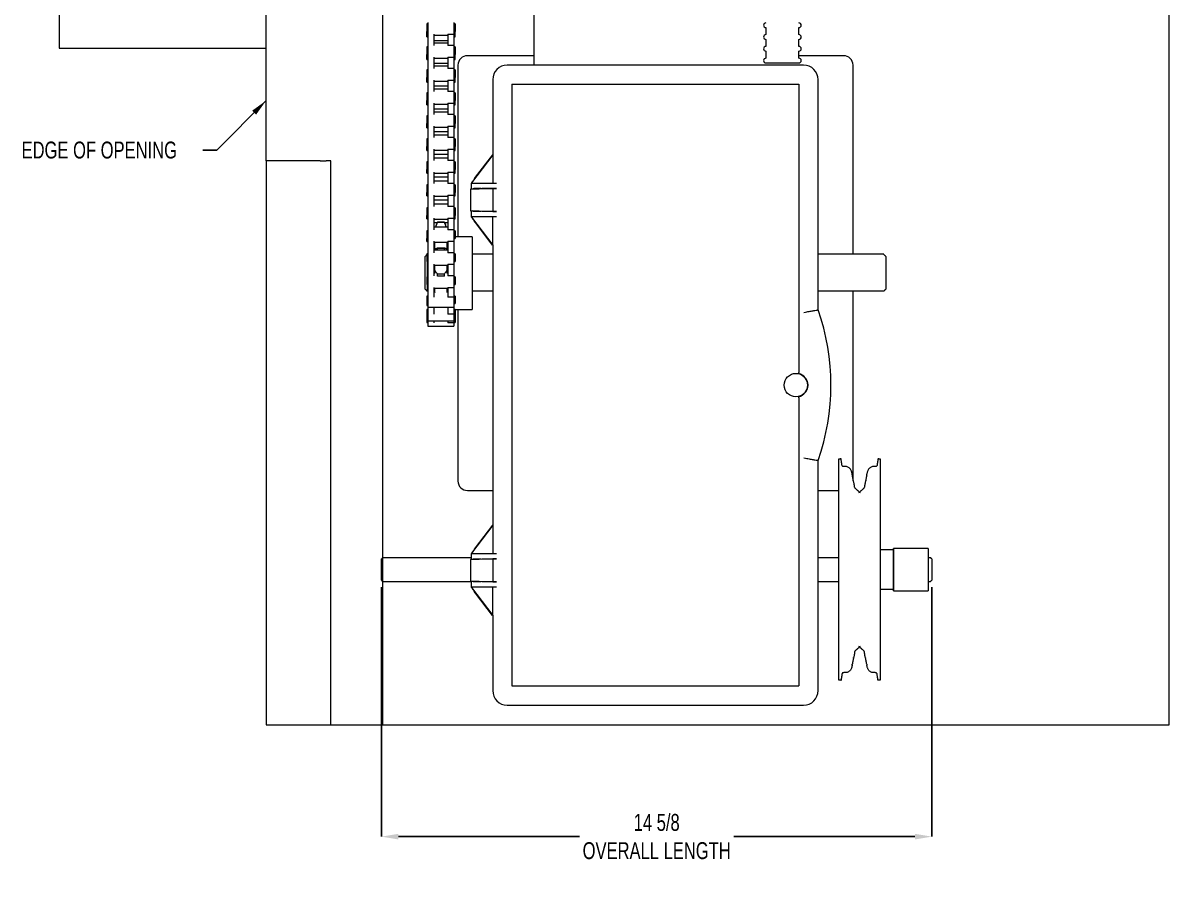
# Model space of a CAD drawing. Header units: inches. Extents: x 1.7 to 25.2, y 6.3 to 18.4.
# Drawn here: x 1.65 to 11.81, y 6.28 to 13.96 of the extents above; entities that cross this region are included whole.
import ezdxf

# ---------------------------------------------------------------- set-up
doc = ezdxf.new("R2010")
doc.units = ezdxf.units.IN
doc.header["$MEASUREMENT"] = 0
doc.header["$PDSIZE"] = -1
doc.layers.add('DIM', color=1, linetype='Continuous')
doc.styles.add('SLDTEXTSTYLE0', font='ARIAL.TTF', dxfattribs={"width": 0.7})
doc.styles.get("Standard").update_dxf_attribs({"font": 'ARIAL.TTF'})
doc.dimstyles.new('SLDDIMSTYLE0', dxfattribs={"dimtxt": 0.15, "dimasz": 0.15, "dimexe": 0, "dimexo": 0.0625, "dimgap": 0.0375, "dimtad": 0, "dimtih": 1, "dimtoh": 1, "dimdec": 0, "dimlfac": 3, "dimrnd": 1e-09, "dimzin": 12, "dimdsep": 46, "dimtxsty": 'SLDTEXTSTYLE0', "dimsah": 1, "dimcen": 0.09, "dimadec": 0, "dimazin": 0, "dimtfac": 1, "dimtdec": 0, "dimtofl": 0, "dimtmove": 0, "dimatfit": 3, "dimfxl": 0, "dimtolj": 1, "dimtzin": 12, "dimarcsym": 0})
doc.dimstyles.new('SLDDIMSTYLE1', dxfattribs={"dimtxt": 0.15, "dimasz": 0.15, "dimexe": 0, "dimexo": 0.0625, "dimgap": 0.0375, "dimtad": 0, "dimtih": 1, "dimtoh": 1, "dimdec": 0, "dimrnd": 1e-09, "dimzin": 0, "dimdsep": 46, "dimtxsty": 'Standard', "dimsah": 1, "dimcen": 0.09, "dimadec": 0, "dimazin": 0, "dimtfac": 1, "dimtdec": 0, "dimtofl": 0, "dimtmove": 0, "dimatfit": 3, "dimfxl": 0, "dimtolj": 1, "dimtzin": 0, "dimarcsym": 0})

# ---------------------------------------------------------------- blocks, each defined once
blk = doc.blocks.new('*D31')
at = {"color": 0, "linetype": 'ByBlock', "lineweight": -2}
for p, q in [((4.831, 8.962), (4.831, 6.751)), ((9.706, 8.962), (9.706, 6.751)), ((4.981, 6.751), (6.584, 6.751)), ((9.556, 6.751), (7.953, 6.751))]:
    blk.add_line(p, q, dxfattribs=at)
at = {"color": 0, "linetype": 'ByBlock'}
for points in [[(4.831, 6.751), (4.981, 6.726), (4.981, 6.776)], [(9.706, 6.751), (9.556, 6.726), (9.556, 6.776)]]:
    blk.add_solid(points, dxfattribs=at)
at = {"layer": 'DEFPOINTS', "color": 0, "linetype": 'ByBlock'}
for p in [(4.831, 9.024), (9.706, 9.024)]:
    blk.add_point(p, dxfattribs=at)
at = {"color": 0, "linetype": 'ByBlock', "insert": (7.269, 6.751), "char_height": 0.15, "attachment_point": 5, "style": 'SLDTEXTSTYLE0'}
blk.add_mtext('14 5/8\\POVERALL LENGTH', dxfattribs=at)

msp = doc.modelspace()

# ---------------------------------------------------------------- linework, layer by layer
at = {"color": 7, "linetype": 'Continuous', "lineweight": 15}
for p, q in [((1.975039, 18.408258), (1.975039, 13.741592)), ((11.808373, 7.741591), (11.808373, 18.408258)), ((4.841706, 9.222258), (4.841706, 15.783258)), ((3.808373, 12.741592), (3.808373, 15.282252)), ((5.232355, 13.956061), (5.232355, 13.889394)), ((5.241521, 13.967392), (5.241521, 13.864663)), ((5.473188, 13.967392), (5.473188, 13.864663)), ((5.482355, 13.956061), (5.482355, 13.889394)), ((5.232355, 13.87675), (5.232355, 13.889394)), ((5.232355, 13.842465), (5.232355, 13.87675)), ((5.241521, 13.864663), (5.241521, 13.763415)), ((5.294855, 13.864663), (5.294855, 13.763415)), ((5.419855, 13.864663), (5.473188, 13.864663)), ((5.419855, 13.864663), (5.419855, 13.763415)), ((5.473188, 13.864663), (5.473188, 13.763415)), ((5.482355, 13.87675), (5.482355, 13.889394)), ((5.482355, 13.842465), (5.482355, 13.87675)), ((1.975039, 13.741592), (3.808373, 13.741592)), ((5.232355, 13.752084), (5.232355, 13.685417)), ((5.241521, 13.763415), (5.241521, 13.660686)), ((5.473188, 13.763415), (5.419855, 13.763415)), ((5.473188, 13.763415), (5.473188, 13.660686)), ((5.482355, 13.752084), (5.482355, 13.685417)), ((5.232355, 13.675001), (5.232355, 13.685417)), ((5.232355, 13.640716), (5.232355, 13.675001)), ((5.241521, 13.660686), (5.241521, 13.559438)), ((5.294855, 13.660686), (5.294855, 13.559438)), ((5.419855, 13.660686), (5.473188, 13.660686)), ((5.419855, 13.660686), (5.419855, 13.559438)), ((5.473188, 13.660686), (5.473188, 13.559438)), ((5.482355, 13.675001), (5.482355, 13.685417)), ((5.482355, 13.640716), (5.482355, 13.675001)), ((6.179855, 13.673675), (5.591521, 13.673675)), ((8.236766, 13.610297), (8.528432, 13.610297)), ((8.924855, 13.673675), (8.528432, 13.673675)), ((5.232355, 13.548107), (5.232355, 13.48144)), ((5.241521, 13.559438), (5.241521, 13.456709)), ((5.473188, 13.559438), (5.419855, 13.559438)), ((5.473188, 13.559438), (5.473188, 13.456709)), ((5.482355, 13.548107), (5.482355, 13.48144)), ((5.508188, 13.590342), (5.508188, 12.069508)), ((8.570102, 13.590461), (5.945102, 13.590461)), ((9.008188, 11.913258), (9.008188, 13.590342)), ((5.232355, 13.473252), (5.232355, 13.48144)), ((5.232355, 13.438967), (5.232355, 13.473252)), ((5.241521, 13.456709), (5.241521, 13.355461)), ((5.294855, 13.456709), (5.294855, 13.355461)), ((5.419855, 13.456709), (5.473188, 13.456709)), ((5.419855, 13.456709), (5.419855, 13.355461)), ((5.473188, 13.456709), (5.473188, 13.355461)), ((5.482355, 13.473252), (5.482355, 13.48144)), ((5.482355, 13.438967), (5.482355, 13.473252)), ((5.816466, 13.461825), (5.816466, 12.793917)), ((5.986769, 13.420158), (5.986769, 8.086825)), ((5.986769, 13.420158), (8.528435, 13.420158)), ((8.528435, 13.420158), (8.528435, 10.865908)), ((8.698738, 11.420782), (8.698738, 13.461825)), ((5.232355, 13.34413), (5.232355, 13.277464)), ((5.241521, 13.355461), (5.241521, 13.252732)), ((5.473188, 13.355461), (5.419855, 13.355461)), ((5.473188, 13.355461), (5.473188, 13.252732)), ((5.482355, 13.34413), (5.482355, 13.277464)), ((5.232355, 13.271503), (5.232355, 13.277464)), ((5.232355, 13.237219), (5.232355, 13.271503)), ((5.241521, 13.252732), (5.241521, 13.151484)), ((5.294855, 13.252732), (5.294855, 13.151484)), ((5.419855, 13.252732), (5.473188, 13.252732)), ((5.419855, 13.252732), (5.419855, 13.151484)), ((5.473188, 13.252732), (5.473188, 13.151484)), ((5.482355, 13.271503), (5.482355, 13.277464)), ((5.482355, 13.237219), (5.482355, 13.271503)), ((5.232355, 13.140153), (5.232355, 13.073487)), ((5.241521, 13.151484), (5.241521, 13.048755)), ((5.473188, 13.151484), (5.419855, 13.151484)), ((5.473188, 13.151484), (5.473188, 13.048755)), ((5.482355, 13.140153), (5.482355, 13.073487)), ((5.232355, 13.069755), (5.232355, 13.073487)), ((5.232355, 13.03547), (5.232355, 13.069755)), ((5.241521, 13.048755), (5.241521, 12.947507)), ((5.294855, 13.048755), (5.294855, 12.947507)), ((5.419855, 13.048755), (5.473188, 13.048755)), ((5.419855, 13.048755), (5.419855, 12.947507)), ((5.473188, 13.048755), (5.473188, 12.947507)), ((5.482355, 13.069755), (5.482355, 13.073487)), ((5.482355, 13.03547), (5.482355, 13.069755)), ((5.232355, 12.936176), (5.232355, 12.86951)), ((5.241521, 12.947507), (5.241521, 12.844778)), ((5.473188, 12.947507), (5.419855, 12.947507)), ((5.473188, 12.947507), (5.473188, 12.844778)), ((5.482355, 12.936176), (5.482355, 12.86951)), ((5.232355, 12.868006), (5.232355, 12.86951)), ((5.232355, 12.833721), (5.232355, 12.868006)), ((5.241521, 12.844778), (5.241521, 12.74353)), ((5.294855, 12.844778), (5.294855, 12.74353)), ((5.419855, 12.844778), (5.473188, 12.844778)), ((5.419855, 12.844778), (5.419855, 12.74353)), ((5.473188, 12.844778), (5.473188, 12.74353)), ((5.482355, 12.868006), (5.482355, 12.86951)), ((5.482355, 12.833721), (5.482355, 12.868006)), ((5.818317, 12.795158), (5.628731, 12.548151)), ((5.664486, 12.595906), (5.817186, 12.794856)), ((5.816631, 12.794856), (5.816863, 12.795158)), ((5.816631, 12.795158), (5.816631, 12.794856)), ((5.817958, 12.795158), (5.816631, 12.795158)), ((5.817186, 12.794856), (5.816631, 12.794856)), ((5.818317, 12.795158), (5.817958, 12.795158)), ((5.818317, 12.795158), (5.818317, 12.545158)), ((3.808373, 12.741592), (3.808373, 7.741591)), ((4.288373, 12.741592), (3.808373, 12.741592)), ((4.288373, 12.741592), (4.341706, 12.741592)), ((4.381706, 12.741592), (4.341706, 12.741592)), ((4.381706, 7.741591), (4.381706, 12.741592)), ((5.232355, 12.7322), (5.232355, 12.665533)), ((5.241521, 12.74353), (5.241521, 12.640801)), ((5.473188, 12.74353), (5.419855, 12.74353)), ((5.473188, 12.74353), (5.473188, 12.640801)), ((5.482355, 12.7322), (5.482355, 12.665533)), ((5.232355, 12.631973), (5.232355, 12.665533)), ((5.241521, 12.640801), (5.241521, 12.539553)), ((5.294855, 12.640801), (5.294855, 12.539553)), ((5.419855, 12.640801), (5.473188, 12.640801)), ((5.419855, 12.640801), (5.419855, 12.539553)), ((5.473188, 12.640801), (5.473188, 12.539553)), ((5.482355, 12.631973), (5.482355, 12.665533)), ((5.653487, 12.581935), (5.664328, 12.595906)), ((5.664328, 12.595693), (5.653487, 12.581563)), ((5.664328, 12.595693), (5.664486, 12.595906)), ((5.664486, 12.595906), (5.664328, 12.595906)), ((5.664328, 12.595906), (5.664328, 12.595693)), ((5.232355, 12.528223), (5.232355, 12.461556)), ((5.241521, 12.539553), (5.241521, 12.436824)), ((5.473188, 12.539553), (5.419855, 12.539553)), ((5.473188, 12.539553), (5.473188, 12.436824)), ((5.482355, 12.528223), (5.482355, 12.461556)), ((5.697453, 12.490992), (5.618132, 12.490992)), ((5.626465, 12.545158), (5.626465, 12.490992)), ((5.626465, 12.545158), (5.635177, 12.545158)), ((5.628731, 12.548151), (5.628731, 12.545158)), ((5.635177, 12.545158), (5.849073, 12.545158)), ((5.649942, 12.495545), (5.849073, 12.497521)), ((5.653487, 12.581563), (5.653487, 12.581935)), ((5.816466, 12.496073), (5.722432, 12.495158)), ((5.817958, 12.49682), (5.816466, 12.496073)), ((5.816466, 12.496073), (5.816466, 12.294243)), ((5.232355, 12.430224), (5.232355, 12.461556)), ((5.241521, 12.436824), (5.241521, 12.335576)), ((5.294855, 12.436824), (5.294855, 12.335576)), ((5.419855, 12.436824), (5.473188, 12.436824)), ((5.419855, 12.436824), (5.419855, 12.335576)), ((5.473188, 12.436824), (5.473188, 12.335576)), ((5.482355, 12.430224), (5.482355, 12.461556)), ((5.232355, 12.324246), (5.232355, 12.257579)), ((5.241521, 12.335576), (5.241521, 12.232848)), ((5.473188, 12.335576), (5.419855, 12.335576)), ((5.473188, 12.335576), (5.473188, 12.232848)), ((5.482355, 12.324246), (5.482355, 12.257579)), ((5.618132, 12.299325), (5.697453, 12.299325)), ((5.626465, 12.299325), (5.626465, 12.245158)), ((5.849073, 12.292796), (5.649942, 12.294771)), ((5.722432, 12.295158), (5.816466, 12.294243)), ((5.816466, 12.294243), (5.817958, 12.293497)), ((5.232355, 12.228475), (5.232355, 12.257579)), ((5.241521, 12.232848), (5.241521, 12.131599)), ((5.294855, 12.232848), (5.294855, 12.131599)), ((5.325855, 12.197014), (5.325855, 12.197816)), ((5.325855, 12.197816), (5.388105, 12.197816)), ((5.388105, 12.197014), (5.325855, 12.197014)), ((5.388105, 12.197014), (5.388105, 12.197816)), ((5.419855, 12.232848), (5.473188, 12.232848)), ((5.419855, 12.232848), (5.419855, 12.131599)), ((5.473188, 12.232848), (5.473188, 12.131599)), ((5.482355, 12.228475), (5.482355, 12.257579)), ((5.635177, 12.245158), (5.626465, 12.245158)), ((5.628562, 12.24237), (5.628562, 12.245158)), ((5.628562, 12.24237), (5.816223, 11.995158)), ((5.849073, 12.245158), (5.635177, 12.245158)), ((5.664328, 12.194083), (5.653378, 12.208507)), ((5.815335, 11.995158), (5.664328, 12.194083)), ((5.818075, 11.995158), (5.818075, 12.245158)), ((5.232355, 12.120269), (5.232355, 12.053602)), ((5.241521, 12.131599), (5.241521, 12.028871)), ((5.473188, 12.131599), (5.419855, 12.131599)), ((5.473188, 12.131599), (5.473188, 12.028871)), ((5.482355, 12.120269), (5.482355, 12.053602)), ((5.232355, 12.026727), (5.232355, 12.053602)), ((5.241521, 12.028871), (5.241521, 11.927622)), ((5.294855, 12.028871), (5.294855, 11.927622)), ((5.299855, 12.00817), (5.299855, 12.020269)), ((5.299855, 12.00817), (5.299855, 11.955418)), ((5.414105, 12.00817), (5.414105, 12.020269)), ((5.414105, 11.955418), (5.414105, 12.00817)), ((5.419855, 12.028871), (5.473188, 12.028871)), ((5.419855, 12.028871), (5.419855, 11.927622)), ((5.473188, 12.028871), (5.473188, 11.927622)), ((5.633189, 12.069508), (5.633189, 11.423675)), ((5.815335, 11.995158), (5.816223, 11.995158)), ((5.818075, 11.995158), (5.816223, 11.995158)), ((5.816466, 11.995158), (5.816466, 9.510583)), ((5.216521, 11.605968), (5.216521, 11.893258)), ((5.232355, 11.916292), (5.232355, 11.849625)), ((5.241521, 11.927622), (5.241521, 11.824894)), ((5.299855, 11.949625), (5.299855, 11.955418)), ((5.325855, 11.948065), (5.325855, 11.967599)), ((5.325855, 11.967599), (5.388105, 11.967599)), ((5.388105, 11.948065), (5.388105, 11.967599)), ((5.414105, 11.949625), (5.414105, 11.955418)), ((5.473188, 11.927622), (5.419855, 11.927622)), ((5.473188, 11.927622), (5.473188, 11.824894)), ((5.482355, 11.916292), (5.482355, 11.849625)), ((9.299855, 11.893258), (9.299855, 11.605968)), ((5.236521, 11.849625), (5.236521, 11.712315)), ((5.241521, 11.824894), (5.241521, 11.723645)), ((5.294855, 11.824894), (5.294855, 11.723645)), ((5.299855, 11.816292), (5.299855, 11.788717)), ((5.299855, 11.745648), (5.299855, 11.788717)), ((5.414105, 11.788717), (5.414105, 11.816292)), ((5.414105, 11.745648), (5.414105, 11.788717)), ((5.419855, 11.824894), (5.473188, 11.824894)), ((5.419855, 11.824894), (5.419855, 11.723645)), ((5.473188, 11.824894), (5.473188, 11.723645)), ((5.232355, 11.712315), (5.232355, 11.645648)), ((5.241521, 11.723645), (5.241521, 11.618955)), ((5.325855, 11.719182), (5.325855, 11.741275)), ((5.325855, 11.741275), (5.388105, 11.741275)), ((5.388105, 11.719182), (5.325855, 11.719182)), ((5.388105, 11.719182), (5.388105, 11.741275)), ((5.473188, 11.723645), (5.419855, 11.723645)), ((5.473188, 11.723645), (5.473188, 11.618955)), ((5.482355, 11.712315), (5.482355, 11.645648)), ((5.236521, 11.645648), (5.236521, 11.585217)), ((5.241521, 11.585217), (5.236521, 11.585217)), ((5.241521, 11.618955), (5.241521, 11.532186)), ((5.294855, 11.618955), (5.294855, 11.532186)), ((5.299855, 11.585217), (5.294855, 11.585217)), ((5.299855, 11.612315), (5.299855, 11.610728)), ((5.414105, 11.610728), (5.414105, 11.612315)), ((5.419855, 11.618955), (5.473188, 11.618955)), ((5.419855, 11.618955), (5.419855, 11.532186)), ((5.473188, 11.618955), (5.473188, 11.532186)), ((5.816466, 11.585217), (5.633189, 11.585217)), ((9.279855, 11.585217), (8.698738, 11.585217)), ((9.008188, 9.923008), (9.008188, 11.585217)), ((5.232355, 11.543483), (5.232355, 11.476817)), ((5.232355, 11.476817), (5.232355, 11.459624)), ((5.241521, 11.532186), (5.241521, 11.443483)), ((5.473188, 11.532186), (5.419855, 11.532186)), ((5.473188, 11.532186), (5.473188, 11.443487)), ((5.482355, 11.543483), (5.482355, 11.476817)), ((5.232355, 11.423283), (5.232355, 11.356617)), ((5.241521, 11.445049), (5.241521, 11.381711)), ((5.241521, 11.381711), (5.241521, 11.323283)), ((5.294855, 11.443483), (5.294855, 11.381711)), ((5.419855, 11.443487), (5.419855, 11.381711)), ((5.473188, 11.381711), (5.419855, 11.381711)), ((5.473188, 11.443487), (5.473188, 11.381711)), ((5.473188, 11.381711), (5.473188, 11.323283)), ((5.482355, 11.423283), (5.482355, 11.356617)), ((5.508188, 11.423675), (5.508188, 9.902842)), ((5.232355, 11.356617), (5.232355, 11.310118)), ((5.241521, 11.323283), (5.241521, 11.306656)), ((5.241521, 11.306656), (5.241521, 11.276784)), ((5.294855, 11.323283), (5.294855, 11.306656)), ((5.419855, 11.323283), (5.419855, 11.306656)), ((5.473188, 11.306656), (5.419855, 11.306656)), ((5.473188, 11.323283), (5.473188, 11.306656)), ((5.473188, 11.306656), (5.473188, 11.276784)), ((5.482355, 11.356617), (5.482355, 11.310118)), ((8.528435, 10.641075), (8.528435, 8.086825)), ((8.698738, 8.045158), (8.698738, 10.086201)), ((8.880455, 10.096536), (8.880455, 8.280984)), ((9.251588, 8.139981), (9.251588, 10.096536)), ((5.591521, 9.819509), (5.816466, 9.819509)), ((8.698738, 9.819509), (8.880455, 9.819509)), ((5.818317, 9.511825), (5.628731, 9.264818)), ((5.664486, 9.312572), (5.817186, 9.511522)), ((5.816631, 9.511522), (5.816863, 9.511825)), ((5.816631, 9.511825), (5.816631, 9.511522)), ((5.817958, 9.511825), (5.816631, 9.511825)), ((5.817186, 9.511522), (5.816631, 9.511522)), ((5.818317, 9.511825), (5.817958, 9.511825)), ((5.818317, 9.511825), (5.818317, 9.261825)), ((5.626465, 9.261825), (5.626465, 9.207658)), ((5.626465, 9.261825), (5.635177, 9.261825)), ((5.628731, 9.264818), (5.628731, 9.261825)), ((5.635177, 9.261825), (5.849073, 9.261825)), ((5.653487, 9.298602), (5.664328, 9.312572)), ((5.664328, 9.31236), (5.653487, 9.29823)), ((5.653487, 9.29823), (5.653487, 9.298602)), ((5.664328, 9.31236), (5.664486, 9.312572)), ((5.664486, 9.312572), (5.664328, 9.312572)), ((5.664328, 9.312572), (5.664328, 9.31236)), ((9.672688, 9.305758), (9.672688, 9.206299)), ((4.831021, 9.024258), (4.831021, 9.212259)), ((4.841021, 9.222258), (4.841021, 9.014259)), ((5.697453, 9.207658), (5.618132, 9.207658)), ((5.649942, 9.212212), (5.849073, 9.214188)), ((5.816466, 9.21274), (5.722432, 9.211825)), ((5.817958, 9.213487), (5.816466, 9.21274)), ((5.816466, 9.21274), (5.816466, 9.01091)), ((9.672688, 9.206299), (9.672688, 8.930758)), ((9.706022, 9.212259), (9.706022, 9.118258)), ((9.706022, 9.118258), (9.706022, 9.024258)), ((4.841706, 7.741591), (4.841706, 9.014259)), ((5.618132, 9.015992), (5.697453, 9.015992)), ((5.626465, 9.015992), (5.626465, 8.961825)), ((5.635177, 8.961825), (5.626465, 8.961825)), ((5.628562, 8.959037), (5.628562, 8.961825)), ((5.628562, 8.959037), (5.816223, 8.711825)), ((5.849073, 8.961825), (5.635177, 8.961825)), ((5.849073, 9.009462), (5.649942, 9.011438)), ((5.722432, 9.011825), (5.816466, 9.01091)), ((5.816466, 9.01091), (5.817958, 9.010164)), ((5.818075, 8.711825), (5.818075, 8.961825)), ((5.664328, 8.91075), (5.653378, 8.925174)), ((5.815335, 8.711825), (5.664328, 8.91075)), ((5.815335, 8.711825), (5.816223, 8.711825)), ((5.818075, 8.711825), (5.816223, 8.711825)), ((5.816466, 8.711825), (5.816466, 8.045158)), ((8.880455, 8.280984), (8.880455, 8.139981)), ((5.986769, 8.086825), (8.528435, 8.086825)), ((5.945102, 7.916522), (8.570102, 7.916522)), ((3.808373, 7.741591), (4.381706, 7.741591)), ((4.381706, 7.741591), (4.414706, 7.741591)), ((4.414706, 7.741591), (4.447706, 7.741591)), ((4.447706, 7.741591), (4.841706, 7.741591)), ((4.841706, 7.741591), (11.808373, 7.741591))]:
    msp.add_line(p, q, dxfattribs=at)
msp.add_line((9.366688, 9.305758), (9.366688, 8.930758))
msp.add_circle((8.502605, 10.753492), 0.104167, dxfattribs=at)
for centre, radius, start, end in [((8.236765, 13.94363), 0.020833, 90, 270), ((8.528432, 13.94363), 0.020833, 270, 90), ((8.236765, 13.839463), 0.020833, 90, 270), ((8.528432, 13.839463), 0.020833, 270, 90), ((8.236765, 13.735296), 0.020833, 90, 270), ((8.528432, 13.735296), 0.020833, 270, 90), ((5.591521, 13.590342), 0.083333, 90, 180), ((8.236765, 13.63113), 0.020833, 90, 270), ((8.528432, 13.63113), 0.020833, 270, 90), ((8.924855, 13.590342), 0.083333, 0, 90), ((5.945102, 13.461825), 0.128636, 90, 180), ((8.570102, 13.461825), 0.128636, 0, 90), ((5.520855, 12.093847), 0.221, 154.8536856, 163.9933897), ((5.193105, 12.093847), 0.221, 15.1237624, 25.4778687), ((6.809484, 10.753492), 2.003636, 340.5466288, 19.4533712), ((8.502605, 10.753492), 0.105013, 282.5866872, 77.4133128), ((5.591521, 9.902842), 0.083333, 180, 270), ((9.043453, 9.852252), 0.020833, 189, 228.3263491), ((9.045188, 9.794925), 0.020833, 0, 48.3263491), ((9.086855, 9.794925), 0.020833, 131.6736509, 180), ((9.08859, 9.852252), 0.020833, 311.6736509, 351), ((9.045188, 8.441592), 0.020833, 311.6736509, 360), ((9.086855, 8.441592), 0.020833, 180, 228.3263491), ((9.043453, 8.384265), 0.020833, 131.6736509, 171), ((9.08859, 8.384265), 0.020833, 9, 48.3263491), ((5.945102, 8.045158), 0.128636, 180, 270), ((8.570102, 8.045158), 0.128636, 270, 0)]:
    msp.add_arc(centre, radius, start, end, dxfattribs=at)
for centre, major_axis, ratio, start_param, end_param in [((5.666466, 12.5979), (0.041664, 0.055393), 0.008384536, 1.869457154, 2.692490846), ((5.666466, 12.495158), (0.047333, 0), 0.008726868, 0.001044726, 1.927383421), ((5.942939, 12.496801), (0.125, 0), 0.008726868, 2.420268055, 3.124139361), ((5.666466, 12.295159), (0.047333, 0), 0.008726868, 4.355801886, 6.282140581), ((5.942939, 12.293516), (0.125, 0), 0.008726868, 3.159045946, 3.862917252), ((5.666466, 12.191853), (-0.041664, 0.055986), 0.008359396, 0.439495111, 1.262528803), ((5.666466, 9.314567), (0.041664, 0.055393), 0.008384536, 1.869457154, 2.692490846), ((5.666466, 9.211825), (0.047333, 0), 0.008726868, 0.001044726, 1.927383421), ((5.942939, 9.213467), (0.125, 0), 0.008726868, 2.420268055, 3.124139361), ((5.666466, 8.90852), (-0.041664, 0.055986), 0.008359396, 0.439495111, 1.262528803), ((5.666466, 9.011826), (0.047333, 0), 0.008726868, 4.355801886, 6.282140581), ((5.942939, 9.010183), (0.125, 0), 0.008726868, 3.159045946, 3.862917252)]:
    msp.add_ellipse(centre, major_axis=major_axis, ratio=ratio, start_param=start_param, end_param=end_param, dxfattribs=at)
for points in [[(6.179855, 16.034925), (6.179855, 13.711592)], [(5.241521, 13.956061), (5.232355, 13.956061)], [(5.482355, 13.956061), (5.473188, 13.956061)], [(8.236766, 13.922797), (8.236766, 13.860297)], [(8.528432, 13.860297), (8.528432, 13.922797)], [(5.232355, 13.889394), (5.241521, 13.889394)], [(5.232355, 13.842465), (5.241521, 13.842465)], [(5.294855, 13.856061), (5.419855, 13.856061)], [(5.473188, 13.889394), (5.482355, 13.889394)], [(5.473188, 13.842465), (5.482355, 13.842465)], [(8.236766, 13.81863), (8.236766, 13.75613)], [(8.528432, 13.75613), (8.528432, 13.81863)], [(5.241521, 13.752084), (5.232355, 13.752084)], [(5.294855, 13.809131), (5.419855, 13.809131)], [(5.419855, 13.785418), (5.294855, 13.785418)], [(5.482355, 13.752084), (5.473188, 13.752084)], [(6.179855, 13.711592), (6.179855, 13.590461)], [(8.236766, 13.714463), (8.236766, 13.651963)], [(8.528432, 13.651963), (8.528432, 13.714463)], [(5.232355, 13.685417), (5.241521, 13.685417)], [(5.232355, 13.640716), (5.241521, 13.640716)], [(5.294855, 13.652084), (5.419855, 13.652084)], [(5.294855, 13.607383), (5.419855, 13.607383)], [(5.473188, 13.685417), (5.482355, 13.685417)], [(5.473188, 13.640716), (5.482355, 13.640716)], [(5.241521, 13.548107), (5.232355, 13.548107)], [(5.419855, 13.581441), (5.294855, 13.581441)], [(5.482355, 13.548107), (5.473188, 13.548107)], [(5.232355, 13.48144), (5.241521, 13.48144)], [(5.232355, 13.438967), (5.241521, 13.438967)], [(5.294855, 13.448107), (5.419855, 13.448107)], [(5.294855, 13.405634), (5.419855, 13.405634)], [(5.473188, 13.48144), (5.482355, 13.48144)], [(5.473188, 13.438967), (5.482355, 13.438967)], [(5.241521, 13.34413), (5.232355, 13.34413)], [(5.419855, 13.377464), (5.294855, 13.377464)], [(5.482355, 13.34413), (5.473188, 13.34413)], [(5.232355, 13.277464), (5.241521, 13.277464)], [(5.232355, 13.237219), (5.241521, 13.237219)], [(5.294855, 13.24413), (5.419855, 13.24413)], [(5.294855, 13.203885), (5.419855, 13.203885)], [(5.473188, 13.277464), (5.482355, 13.277464)], [(5.473188, 13.237219), (5.482355, 13.237219)], [(5.241521, 13.140153), (5.232355, 13.140153)], [(5.419855, 13.173487), (5.294855, 13.173487)], [(5.482355, 13.140153), (5.473188, 13.140153)], [(5.232355, 13.073487), (5.241521, 13.073487)], [(5.232355, 13.03547), (5.241521, 13.03547)], [(5.294855, 13.040153), (5.419855, 13.040153)], [(5.294855, 13.002137), (5.419855, 13.002137)], [(5.473188, 13.073487), (5.482355, 13.073487)], [(5.473188, 13.03547), (5.482355, 13.03547)], [(5.241521, 12.936176), (5.232355, 12.936176)], [(5.419855, 12.96951), (5.294855, 12.96951)], [(5.482355, 12.936176), (5.473188, 12.936176)], [(5.232355, 12.86951), (5.241521, 12.86951)], [(5.232355, 12.833721), (5.241521, 12.833721)], [(5.294855, 12.836176), (5.419855, 12.836176)], [(5.294855, 12.800388), (5.419855, 12.800388)], [(5.473188, 12.86951), (5.482355, 12.86951)], [(5.473188, 12.833721), (5.482355, 12.833721)], [(5.241521, 12.7322), (5.232355, 12.7322)], [(5.419855, 12.765533), (5.294855, 12.765533)], [(5.482355, 12.7322), (5.473188, 12.7322)], [(5.232355, 12.665533), (5.241521, 12.665533)], [(5.232355, 12.631973), (5.241521, 12.631973)], [(5.294855, 12.632199), (5.419855, 12.632199)], [(5.294855, 12.598639), (5.419855, 12.598639)], [(5.473188, 12.665533), (5.482355, 12.665533)], [(5.473188, 12.631973), (5.482355, 12.631973)], [(5.241521, 12.528223), (5.232355, 12.528223)], [(5.419855, 12.561556), (5.294855, 12.561556)], [(5.482355, 12.528223), (5.473188, 12.528223)], [(5.618132, 12.490992), (5.618132, 12.299325)], [(5.232355, 12.461556), (5.241521, 12.461556)], [(5.232355, 12.430224), (5.241521, 12.430224)], [(5.294855, 12.428222), (5.419855, 12.428222)], [(5.294855, 12.396891), (5.419855, 12.396891)], [(5.473188, 12.461556), (5.482355, 12.461556)], [(5.473188, 12.430224), (5.482355, 12.430224)], [(5.241521, 12.324246), (5.232355, 12.324246)], [(5.419855, 12.357579), (5.294855, 12.357579)], [(5.482355, 12.324246), (5.473188, 12.324246)], [(5.232355, 12.257579), (5.241521, 12.257579)], [(5.232355, 12.228475), (5.241521, 12.228475)], [(5.294855, 12.224246), (5.419855, 12.224246)], [(5.294855, 12.195142), (5.32445, 12.195142)], [(5.388105, 12.197816), (5.392391, 12.1888)], [(5.389376, 12.195142), (5.419855, 12.195142)], [(5.473188, 12.257579), (5.482355, 12.257579)], [(5.473188, 12.228475), (5.482355, 12.228475)], [(5.241521, 12.120269), (5.232355, 12.120269)], [(5.419855, 12.153602), (5.294855, 12.153602)], [(5.30968, 12.156811), (5.308814, 12.153602)], [(5.405145, 12.153602), (5.40428, 12.156811)], [(5.482355, 12.120269), (5.473188, 12.120269)], [(5.232355, 12.053602), (5.241521, 12.053602)], [(5.232355, 12.026727), (5.241521, 12.026727)], [(5.294855, 12.020269), (5.419855, 12.020269)], [(5.294855, 11.993393), (5.299855, 11.993393)], [(5.300172, 12.020269), (5.299855, 12.00817)], [(5.414105, 12.00817), (5.413871, 12.020269)], [(5.473188, 12.053602), (5.482355, 12.053602)], [(5.633189, 12.069508), (5.482355, 12.069508)], [(5.232355, 11.909091), (5.216521, 11.893258)], [(5.241521, 11.916292), (5.232355, 11.916292)], [(5.419855, 11.949625), (5.294855, 11.949625)], [(5.300401, 11.953258), (5.306183, 11.959993)], [(5.306183, 11.959993), (5.30968, 11.963674)], [(5.30968, 11.963674), (5.317035, 11.965852)], [(5.392742, 11.968168), (5.321439, 11.968168)], [(5.40428, 11.963674), (5.407777, 11.959993)], [(5.407777, 11.959993), (5.413558, 11.953258)], [(5.413558, 11.953258), (5.414105, 11.955418)], [(5.482355, 11.916292), (5.473188, 11.916292)], [(5.816466, 11.913258), (5.633189, 11.913258)], [(9.279855, 11.913258), (8.698738, 11.913258)], [(9.299855, 11.893258), (9.279855, 11.913258)], [(5.232355, 11.849625), (5.241521, 11.849625)], [(5.294855, 11.816292), (5.419855, 11.816292)], [(5.413558, 11.776488), (5.414105, 11.788717)], [(5.473188, 11.849625), (5.482355, 11.849625)], [(5.241521, 11.712315), (5.232355, 11.712315)], [(5.305049, 11.745648), (5.294855, 11.745648)], [(5.300401, 11.776488), (5.306183, 11.762384)], [(5.306183, 11.762384), (5.30968, 11.75926)], [(5.40428, 11.75926), (5.407777, 11.762384)], [(5.407777, 11.762384), (5.413558, 11.776488)], [(5.419855, 11.745648), (5.40891, 11.745648)], [(5.482355, 11.712315), (5.473188, 11.712315)], [(5.236521, 11.585217), (5.216521, 11.605968)], [(5.232355, 11.645648), (5.241521, 11.645648)], [(5.294855, 11.612315), (5.419855, 11.612315)], [(5.300718, 11.576817), (5.294855, 11.576817)], [(5.300401, 11.591707), (5.302458, 11.575066)], [(5.411501, 11.575066), (5.413558, 11.591707)], [(5.419855, 11.576817), (5.413241, 11.576817)], [(5.413558, 11.591707), (5.414105, 11.610728)], [(5.473188, 11.645648), (5.482355, 11.645648)], [(9.299855, 11.605968), (9.279855, 11.585217)], [(5.241521, 11.543483), (5.232355, 11.543483)], [(5.232355, 11.476817), (5.241521, 11.476817)], [(5.482355, 11.543483), (5.473188, 11.543483)], [(5.473188, 11.476817), (5.482355, 11.476817)], [(5.232355, 11.459624), (5.241521, 11.459624)], [(5.241521, 11.423283), (5.232355, 11.423283)], [(5.241521, 11.443483), (5.473188, 11.443483)], [(5.473188, 11.423675), (5.633189, 11.423675)], [(5.482355, 11.423283), (5.473188, 11.423283)], [(8.698738, 11.420782), (8.697246, 11.420526)], [(5.232355, 11.356617), (5.241521, 11.356617)], [(5.232355, 11.310118), (5.241521, 11.310118)], [(5.241521, 11.323283), (5.473188, 11.323283)], [(5.241521, 11.276784), (5.473188, 11.276784)], [(5.473188, 11.356617), (5.482355, 11.356617)], [(5.473188, 11.310118), (5.482355, 11.310118)], [(8.528435, 10.865908), (8.528398, 10.865574)], [(8.528398, 10.641409), (8.528435, 10.641075)], [(8.698738, 10.086201), (8.697246, 10.086457)], [(8.901855, 10.099925), (8.880455, 10.096536)], [(8.91155, 10.038715), (8.901855, 10.099925)], [(9.230188, 10.099925), (9.22048, 10.038632)], [(9.251588, 10.096536), (9.230188, 10.099925)], [(8.941179, 10.031694), (8.92701, 10.031694)], [(9.000949, 9.964666), (9.002414, 9.955876)], [(9.129629, 9.955876), (9.131095, 9.964666)], [(9.205082, 10.031694), (9.190864, 10.031694)], [(9.022876, 9.848993), (9.017728, 9.881499)], [(9.114335, 9.881623), (9.109167, 9.848993)], [(9.05904, 9.810487), (9.029601, 9.836691)], [(9.102442, 9.836691), (9.073003, 9.810487)], [(9.366688, 9.292758), (9.251588, 9.292758)], [(9.672688, 9.305758), (9.366688, 9.305758)], [(4.841021, 9.222258), (4.831021, 9.212259)], [(5.626465, 9.222258), (4.841021, 9.222258)], [(5.618132, 9.207658), (5.618132, 9.015992)], [(8.880455, 9.222258), (8.698738, 9.222258)], [(9.696021, 9.222258), (9.672688, 9.222258)], [(9.706022, 9.212259), (9.696021, 9.222258)], [(4.831021, 9.024258), (4.841021, 9.014259)], [(4.841021, 9.014259), (5.626465, 9.014259)], [(8.698738, 9.014259), (8.880455, 9.014259)], [(9.251588, 8.943758), (9.366688, 8.943758)], [(9.672688, 9.014259), (9.696021, 9.014259)], [(9.696021, 9.014259), (9.706022, 9.024258)], [(9.366688, 8.930758), (9.672688, 8.930758)], [(9.022876, 8.387523), (9.017728, 8.355018)], [(9.05904, 8.42603), (9.029601, 8.399826)], [(9.102442, 8.399826), (9.073003, 8.42603)], [(9.114335, 8.354893), (9.109167, 8.387523)], [(9.000949, 8.271851), (9.002414, 8.280641)], [(9.129629, 8.280641), (9.131095, 8.271851)], [(8.901855, 8.136592), (8.880455, 8.139981)], [(8.91155, 8.197802), (8.901855, 8.136592)], [(8.941179, 8.204823), (8.92701, 8.204823)], [(9.205082, 8.204823), (9.190864, 8.204823)], [(9.230188, 8.136592), (9.22048, 8.197885)], [(9.251588, 8.139981), (9.230188, 8.136592)]]:
    msp.add_open_spline(points, degree=1, dxfattribs=at)
for points, knots in [([(5.649942, 12.495545), (5.64738, 12.495045), (5.642332, 12.494061), (5.637573, 12.491127), (5.635207, 12.489782), (5.635177, 12.489764)], [0, 0, 0, 0, 0.504393423, 0.993615707, 1, 1, 1, 1]), ([(5.635177, 12.300552), (5.635207, 12.300535), (5.636089, 12.300033), (5.638597, 12.298623), (5.643378, 12.295972), (5.647525, 12.295213), (5.649942, 12.294771)], [0, 0, 0, 0, 0.0063828022, 0.184651262, 0.5247861873, 1, 1, 1, 1]), ([(5.325855, 12.197014), (5.322831, 12.190803), (5.316776, 12.178364), (5.312047, 12.164002), (5.30968, 12.156811)], [0, 0, 0, 0, 0.499348752, 1, 1, 1, 1]), ([(5.40428, 12.156811), (5.39979, 12.169611), (5.394815, 12.183796), (5.388702, 12.195837), (5.388105, 12.197014)], [0, 0, 0, 0, 0.902313345, 1, 1, 1, 1]), ([(5.299855, 11.955418), (5.299891, 11.95434), (5.299938, 11.952967), (5.300319, 11.953207), (5.300401, 11.953258)], [0, 0, 0, 0, 0.78511852, 1, 1, 1, 1]), ([(5.321439, 11.967157), (5.322278, 11.967559), (5.323613, 11.968199), (5.325248, 11.967762), (5.325855, 11.967599)], [0, 0, 0, 0, 0.628407368, 1, 1, 1, 1]), ([(5.388105, 11.967599), (5.391128, 11.967987), (5.397183, 11.968763), (5.401912, 11.965371), (5.40428, 11.963674)], [0, 0, 0, 0, 0.499342868, 1, 1, 1, 1]), ([(5.299855, 11.788717), (5.299891, 11.785086), (5.299938, 11.780461), (5.300319, 11.77719), (5.300401, 11.776488)], [0, 0, 0, 0, 0.785156504, 1, 1, 1, 1]), ([(5.30968, 11.75926), (5.314169, 11.754956), (5.319145, 11.750187), (5.325258, 11.742068), (5.325855, 11.741275)], [0, 0, 0, 0, 0.9023095407, 1, 1, 1, 1]), ([(5.388105, 11.741275), (5.391128, 11.745155), (5.397183, 11.752925), (5.401912, 11.757146), (5.40428, 11.75926)], [0, 0, 0, 0, 0.499354793, 1, 1, 1, 1]), ([(5.299855, 11.610728), (5.299891, 11.605517), (5.299938, 11.59888), (5.300319, 11.592975), (5.300401, 11.591707)], [0, 0, 0, 0, 0.78514211, 1, 1, 1, 1]), ([(8.572265, 11.398739), (8.572408, 11.398764), (8.581464, 11.40037), (8.604466, 11.404431), (8.639131, 11.410495), (8.670729, 11.415968), (8.692455, 11.419705), (8.695649, 11.420252), (8.697246, 11.420526)], [0, 0, 0, 0, 0.002242654, 0.141618346, 0.35913686, 0.573673773, 0.786812781, 1, 1, 1, 1]), ([(8.525489, 10.855981), (8.525494, 10.855982), (8.525548, 10.855986), (8.525732, 10.856189), (8.526173, 10.857231), (8.526857, 10.859409), (8.527637, 10.862295), (8.528145, 10.864481), (8.528398, 10.865574)], [0, 0, 0, 0, 0.011627389, 0.133700163, 0.350864942, 0.567409271, 0.783720124, 1, 1, 1, 1]), ([(8.528398, 10.641409), (8.528145, 10.642502), (8.527637, 10.644688), (8.526857, 10.647574), (8.526173, 10.649752), (8.525732, 10.650796), (8.525548, 10.650996), (8.525494, 10.651002), (8.525489, 10.651002)], [0, 0, 0, 0, 0.216300543, 0.432586491, 0.649143348, 0.866304559, 0.988372555, 1, 1, 1, 1]), ([(8.572265, 10.108245), (8.572408, 10.108219), (8.581463, 10.106606), (8.604467, 10.102558), (8.63913, 10.096487), (8.670729, 10.091015), (8.692454, 10.087278), (8.695649, 10.086731), (8.697246, 10.086457)], [0, 0, 0, 0, 0.002243005, 0.141618341, 0.35913684, 0.573673739, 0.786812733, 1, 1, 1, 1]), ([(8.92706, 10.032008), (8.925323, 10.03199), (8.921553, 10.031952), (8.916575, 10.034267), (8.913107, 10.036755), (8.911849, 10.038338), (8.91155, 10.038715)], [0, 0, 0, 0, 0.289605389, 0.628383847, 0.911753412, 1, 1, 1, 1]), ([(9.000915, 9.965075), (9.000362, 9.968331), (8.998864, 9.977135), (8.995391, 9.990073), (8.989119, 10.003721), (8.980629, 10.015169), (8.969746, 10.024023), (8.95753, 10.029474), (8.947925, 10.031967), (8.942305, 10.031449), (8.941136, 10.031341)], [0, 0, 0, 0, 0.1021464969, 0.2762808379, 0.4082775476, 0.5578883772, 0.7062659731, 0.8287114292, 0.9643558288, 1, 1, 1, 1]), ([(9.013022, 9.898967), (9.013031, 9.898933), (9.013089, 9.898722), (9.012603, 9.900655), (9.011591, 9.905351), (9.009836, 9.914071), (9.007511, 9.926472), (9.004761, 9.942102), (9.002751, 9.953868), (9.001725, 9.960318), (9.001693, 9.960515)], [0, 0, 0, 0, 0.019716687, 0.120931952, 0.257276127, 0.424099282, 0.60846408, 0.79879681, 0.993838576, 1, 1, 1, 1]), ([(9.129692, 9.956563), (9.128881, 9.951681), (9.127075, 9.940808), (9.124448, 9.926026), (9.121964, 9.91281), (9.120203, 9.904105), (9.11915, 9.899469), (9.119052, 9.899094), (9.119017, 9.89896)], [0, 0, 0, 0, 0.165906525, 0.369537948, 0.571540993, 0.770733973, 0.917487619, 1, 1, 1, 1]), ([(9.190911, 10.031304), (9.18976, 10.031427), (9.184313, 10.032008), (9.175116, 10.029609), (9.164416, 10.025067), (9.15567, 10.018785), (9.148511, 10.011379), (9.142659, 10.002845), (9.137978, 9.993085), (9.134261, 9.981603), (9.132284, 9.972085), (9.131333, 9.966323), (9.131127, 9.965075)], [0, 0, 0, 0, 0.035097979, 0.166113832, 0.280837492, 0.388536925, 0.490543542, 0.592712495, 0.701953803, 0.81906292, 0.960812108, 1, 1, 1, 1]), ([(9.22048, 10.038632), (9.219141, 10.03733), (9.216224, 10.034494), (9.210657, 10.031966), (9.206707, 10.031985), (9.205048, 10.031993)], [0, 0, 0, 0, 0.329922094, 0.718482966, 1, 1, 1, 1]), ([(9.017411, 9.881263), (9.016654, 9.885914), (9.015285, 9.894315), (9.012141, 9.901158), (9.010737, 9.904214)], [0, 0, 0, 0, 0.553523006, 1, 1, 1, 1]), ([(9.121322, 9.904193), (9.1199, 9.901117), (9.116805, 9.894426), (9.115434, 9.886207), (9.114693, 9.881767)], [0, 0, 0, 0, 0.459749707, 1, 1, 1, 1]), ([(5.649942, 9.212212), (5.64738, 9.211712), (5.642332, 9.210728), (5.637573, 9.207794), (5.635207, 9.206448), (5.635177, 9.206431)], [0, 0, 0, 0, 0.504393423, 0.993615707, 1, 1, 1, 1]), ([(5.635177, 9.017219), (5.635207, 9.017202), (5.636089, 9.0167), (5.638597, 9.01529), (5.643378, 9.012638), (5.647525, 9.01188), (5.649942, 9.011438)], [0, 0, 0, 0, 0.0063828022, 0.184651262, 0.5247861873, 1, 1, 1, 1]), ([(9.013022, 8.337549), (9.013031, 8.337584), (9.013089, 8.337795), (9.012603, 8.335862), (9.011591, 8.331166), (9.009836, 8.322445), (9.007511, 8.310045), (9.004761, 8.294415), (9.002751, 8.282649), (9.001725, 8.276199), (9.001693, 8.276002)], [0, 0, 0, 0, 0.019716687, 0.120931952, 0.257276127, 0.424099282, 0.60846408, 0.79879681, 0.993838576, 1, 1, 1, 1]), ([(9.017411, 8.355254), (9.016654, 8.350603), (9.015285, 8.342201), (9.012141, 8.335358), (9.010737, 8.332303)], [0, 0, 0, 0, 0.553523006, 1, 1, 1, 1]), ([(9.121322, 8.332324), (9.1199, 8.3354), (9.116805, 8.34209), (9.115434, 8.35031), (9.114693, 8.35475)], [0, 0, 0, 0, 0.459749707, 1, 1, 1, 1]), ([(9.129692, 8.279954), (9.128881, 8.284836), (9.127075, 8.295709), (9.124448, 8.310491), (9.121964, 8.323707), (9.120203, 8.332412), (9.11915, 8.337048), (9.119052, 8.337422), (9.119017, 8.337557)], [0, 0, 0, 0, 0.165906525, 0.369537948, 0.571540993, 0.770733973, 0.917487619, 1, 1, 1, 1]), ([(9.000915, 8.271441), (9.000362, 8.268186), (8.998864, 8.259382), (8.995391, 8.246444), (8.989119, 8.232796), (8.980629, 8.221348), (8.969746, 8.212494), (8.95753, 8.207042), (8.947925, 8.20455), (8.942305, 8.205068), (8.941136, 8.205176)], [0, 0, 0, 0, 0.1021464969, 0.2762808379, 0.4082775476, 0.5578883772, 0.7062659731, 0.8287114292, 0.9643558288, 1, 1, 1, 1]), ([(9.190911, 8.205213), (9.18976, 8.20509), (9.184313, 8.204509), (9.175116, 8.206908), (9.164416, 8.21145), (9.15567, 8.217732), (9.148511, 8.225137), (9.142659, 8.233672), (9.137978, 8.243432), (9.134261, 8.254913), (9.132284, 8.264432), (9.131333, 8.270194), (9.131127, 8.271441)], [0, 0, 0, 0, 0.035097979, 0.166113832, 0.280837492, 0.388536925, 0.490543542, 0.592712495, 0.701953803, 0.81906292, 0.960812108, 1, 1, 1, 1]), ([(8.92706, 8.204509), (8.925323, 8.204527), (8.921553, 8.204565), (8.916575, 8.20225), (8.913107, 8.199762), (8.911849, 8.198178), (8.91155, 8.197802)], [0, 0, 0, 0, 0.289605389, 0.628383847, 0.911753412, 1, 1, 1, 1]), ([(9.22048, 8.197885), (9.219141, 8.199187), (9.216224, 8.202023), (9.210657, 8.204551), (9.206707, 8.204532), (9.205048, 8.204524)], [0, 0, 0, 0, 0.329922094, 0.718482966, 1, 1, 1, 1])]:
    msp.add_open_spline(points, degree=3, knots=knots, dxfattribs=at)

# ---------------------------------------------------------------- texts
at = {"layer": 'DIM', "insert": (1.642252, 12.91257), "char_height": 0.15, "attachment_point": 1, "style": 'SLDTEXTSTYLE0'}
msp.add_mtext('EDGE OF OPENING', dxfattribs=at)

# ---------------------------------------------------------------- dimensions: what is measured, and where the dimension line sits
at = {"layer": 'DIM'}
dim = msp.add_linear_dim(base=(9.706021, 6.751447), p1=(4.831021, 9.024258), p2=(9.706021, 9.024258), text='<>\\POVERALL LENGTH', dimstyle='SLDDIMSTYLE0', override={"dimdec": 4, "dimlunit": 5, "dimfrac": 2}, dxfattribs=at)
dim.commit()
dim.dimension.update_dxf_attribs({"geometry": '*D31', "text_midpoint": (7.268521, 6.751447)})

# ---------------------------------------------------------------- leaders
msp.add_leader([(3.808373, 13.275305), (3.373449, 12.837466), (3.248449, 12.837466)], dimstyle='SLDDIMSTYLE1', override={"dimscale": 1, "dimgap": 0.0375, "dimtad": 0, "dimclrd": 0}, dxfattribs=at)

doc.saveas('drawing.dxf')
